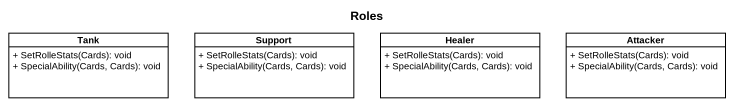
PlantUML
@startuml
title Roles
hide circle
hide empty members
skinparam classAttributeIconSize 0
class Tank {
  + SetRolleStats(Cards): void
  + SpecialAbility(Cards, Cards): void
}
class Support {
  + SetRolleStats(Cards): void
  + SpecialAbility(Cards, Cards): void
}
class Healer {
  + SetRolleStats(Cards): void
  + SpecialAbility(Cards, Cards): void
}
class Attacker {
  + SetRolleStats(Cards): void
  + SpecialAbility(Cards, Cards): void
}
@enduml
